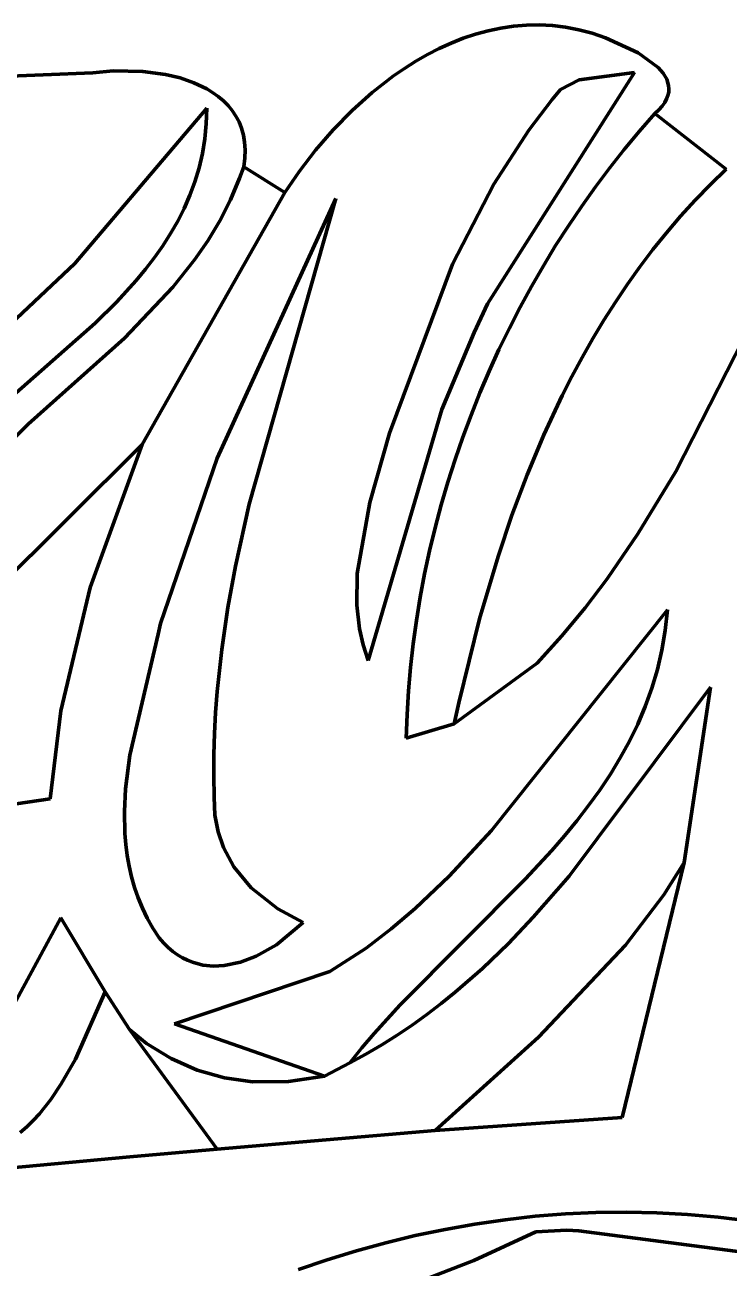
# Model space of a CAD drawing. Header units: millimetres. Extents: x 0.18 to 6.32, y 4.4 to 10.2.
# Drawn here: x 5.122 to 5.595, y 5.448 to 6.283 of the extents above; entities that cross this region are included whole.
import ezdxf

# ---------------------------------------------------------------- set-up
doc = ezdxf.new("R2010")
doc.units = ezdxf.units.MM
for name, color, linetype, lineweight in [('color#004f00ff', 7, 'CONTINUOUS', 100), ('color#86026eff', 7, 'CONTINUOUS', 100), ('color#b36001ff', 7, 'CONTINUOUS', 100), ('color#ba871eff', 7, 'CONTINUOUS', 100), ('color#fdfdfaff', 7, 'CONTINUOUS', 100)]:
    doc.layers.add(name, color=color, linetype=linetype, lineweight=lineweight)

msp = doc.modelspace()

# ---------------------------------------------------------------- linework, layer by layer
at = {"layer": 'color#004f00ff'}
for p, q in [((5.45001, 6.2821), (5.44144, 6.28083)), ((5.45867, 6.28282), (5.45001, 6.2821)), ((5.4674, 6.28297), (5.45867, 6.28282)), ((5.47619, 6.28251), (5.4674, 6.28297)), ((5.48503, 6.28143), (5.47619, 6.28251)), ((5.41629, 6.27395), (5.40813, 6.27072)), ((5.42457, 6.27673), (5.41629, 6.27395)), ((5.43295, 6.27903), (5.42457, 6.27673)), ((5.44144, 6.28083), (5.43295, 6.27903)), ((5.49392, 6.2797), (5.48503, 6.28143)), ((5.50284, 6.2773), (5.49392, 6.2797)), ((5.51179, 6.27419), (5.50284, 6.2773)), ((5.53374, 6.26411), (5.51179, 6.27419)), ((5.4001, 6.26706), (5.39221, 6.263)), ((5.40813, 6.27072), (5.4001, 6.26706)), ((5.38446, 6.25856), (5.37686, 6.25376)), ((5.39221, 6.263), (5.38446, 6.25856)), ((5.5473, 6.25426), (5.53374, 6.26411)), ((5.16726, 6.25078), (4.79145, 6.2359)), ((5.18112, 6.25209), (5.16726, 6.25078)), ((5.20106, 6.25173), (5.18112, 6.25209)), ((5.21619, 6.24965), (5.20106, 6.25173)), ((5.22598, 6.24728), (5.21619, 6.24965)), ((5.36943, 6.24864), (5.36217, 6.24321)), ((5.37686, 6.25376), (5.36943, 6.24864)), ((5.55061, 6.25048), (5.5473, 6.25426)), ((5.55301, 6.24648), (5.55061, 6.25048)), ((5.23528, 6.24408), (5.22598, 6.24728)), ((5.24389, 6.23997), (5.23528, 6.24408)), ((5.36217, 6.24321), (5.3551, 6.2375)), ((5.55431, 6.24225), (5.55301, 6.24648)), ((5.5545, 6.24005), (5.55431, 6.24225)), ((5.24787, 6.23757), (5.24389, 6.23997)), ((5.2516, 6.23492), (5.24787, 6.23757)), ((5.25506, 6.23202), (5.2516, 6.23492)), ((5.25821, 6.22885), (5.25506, 6.23202)), ((5.3551, 6.2375), (5.34153, 6.22534)), ((5.55163, 6.23077), (5.55294, 6.23316)), ((5.55294, 6.23316), (5.55384, 6.23551)), ((5.55384, 6.23551), (5.55435, 6.2378)), ((5.55435, 6.2378), (5.5545, 6.24005)), ((5.26104, 6.22543), (5.25821, 6.22885)), ((5.26351, 6.22173), (5.26104, 6.22543)), ((5.34153, 6.22534), (5.32881, 6.21236)), ((5.54503, 6.22332), (5.5477, 6.22585)), ((5.5477, 6.22585), (5.54989, 6.22833)), ((5.54989, 6.22833), (5.55163, 6.23077)), ((5.2656, 6.21775), (5.26351, 6.22173)), ((5.26729, 6.21348), (5.2656, 6.21775)), ((5.59301, 6.18591), (5.54503, 6.22332)), ((5.26854, 6.20892), (5.26729, 6.21348)), ((5.26933, 6.20406), (5.26854, 6.20892)), ((5.32881, 6.21236), (5.317, 6.19875)), ((5.26965, 6.19889), (5.26933, 6.20406)), ((5.26945, 6.1934), (5.26965, 6.19889)), ((5.317, 6.19875), (5.30618, 6.18471)), ((5.26872, 6.1876), (5.26945, 6.1934)), ((5.29642, 6.17044), (5.26872, 6.1876)), ((5.30618, 6.18471), (5.29642, 6.17044)), ((5.58241, 6.17568), (5.59301, 6.18591)), ((5.5722, 6.16517), (5.58241, 6.17568)), ((5.56236, 6.15439), (5.5722, 6.16517)), ((5.64808, 6.15775), (5.55918, 5.98282)), ((5.55289, 6.14334), (5.56236, 6.15439)), ((5.54378, 6.13204), (5.55289, 6.14334)), ((5.53502, 6.12049), (5.54378, 6.13204)), ((5.5266, 6.10872), (5.53502, 6.12049)), ((5.51851, 6.09673), (5.5266, 6.10872)), ((5.51075, 6.08453), (5.51851, 6.09673)), ((5.5033, 6.07213), (5.51075, 6.08453)), ((5.49616, 6.05954), (5.5033, 6.07213)), ((5.48931, 6.04678), (5.49616, 6.05954)), ((5.48276, 6.03385), (5.48931, 6.04678)), ((5.47048, 6.00754), (5.48276, 6.03385)), ((5.45926, 5.9807), (5.47048, 6.00754)), ((4.94752, 5.74948), (5.2006, 6.00098)), ((5.2006, 6.00098), (5.16546, 5.90498)), ((5.55918, 5.98282), (5.53365, 5.94105)), ((5.44902, 5.95342), (5.45926, 5.9807)), ((5.4397, 5.92577), (5.44902, 5.95342)), ((5.53365, 5.94105), (5.51288, 5.91082)), ((5.42728, 5.88382), (5.4397, 5.92577)), ((5.51288, 5.91082), (5.49811, 5.8913)), ((5.16546, 5.90498), (5.14582, 5.82217)), ((5.49811, 5.8913), (5.48252, 5.87236)), ((5.41327, 5.82743), (5.42728, 5.88382)), ((5.48252, 5.87236), (5.46604, 5.85405)), ((5.46604, 5.85405), (5.41017, 5.81333)), ((5.41017, 5.81333), (5.41327, 5.82743)), ((5.14582, 5.82217), (5.13861, 5.7629)), ((5.13861, 5.7629), (5.07963, 5.75415)), ((5.56476, 5.72009), (5.52301, 5.54872)), ((5.55096, 5.69852), (5.56476, 5.72009)), ((5.52533, 5.66464), (5.55096, 5.69852)), ((5.46688, 5.60287), (5.52533, 5.66464)), ((5.15563, 5.58798), (5.17574, 5.63333)), ((5.17574, 5.63333), (5.19197, 5.60784)), ((5.19197, 5.60784), (5.25084, 5.52755)), ((5.39738, 5.54006), (5.46688, 5.60287)), ((5.14618, 5.57141), (5.15563, 5.58798)), ((5.13915, 5.56102), (5.14618, 5.57141)), ((5.13147, 5.55136), (5.13915, 5.56102)), ((5.12309, 5.54264), (5.12737, 5.54687)), ((5.12737, 5.54687), (5.13147, 5.55136)), ((5.52301, 5.54872), (5.39738, 5.54006)), ((5.11862, 5.53869), (5.12309, 5.54264)), ((5.19212, 5.52242), (5.07479, 5.51135)), ((5.25084, 5.52755), (5.19212, 5.52242))]:
    msp.add_line(p, q, dxfattribs=at)
at = {"layer": 'color#86026eff'}
for p, q in [((5.5346, 6.2114), (5.54503, 6.22332)), ((5.54503, 6.22332), (5.59301, 6.18591)), ((5.52446, 6.19922), (5.5346, 6.2114)), ((5.51463, 6.18677), (5.52446, 6.19922)), ((5.26602, 6.17999), (5.26872, 6.1876)), ((5.26872, 6.1876), (5.29642, 6.17044)), ((5.5051, 6.17408), (5.51463, 6.18677)), ((5.59301, 6.18591), (5.58241, 6.17568)), ((5.25983, 6.16531), (5.26602, 6.17999)), ((5.49587, 6.16116), (5.5051, 6.17408)), ((5.58241, 6.17568), (5.5722, 6.16517)), ((5.29642, 6.17044), (5.2006, 6.00098)), ((5.25267, 6.15129), (5.25983, 6.16531)), ((5.5722, 6.16517), (5.56236, 6.15439)), ((5.48696, 6.148), (5.49587, 6.16116)), ((5.24461, 6.13788), (5.25267, 6.15129)), ((5.56236, 6.15439), (5.55289, 6.14334)), ((5.47837, 6.13462), (5.48696, 6.148)), ((5.55289, 6.14334), (5.54378, 6.13204)), ((5.23576, 6.12502), (5.24461, 6.13788)), ((5.4701, 6.12104), (5.47837, 6.13462)), ((5.54378, 6.13204), (5.53502, 6.12049)), ((5.22119, 6.10663), (5.23576, 6.12502)), ((5.46215, 6.10725), (5.4701, 6.12104)), ((5.53502, 6.12049), (5.5266, 6.10872)), ((5.18858, 6.07246), (5.22119, 6.10663)), ((5.45453, 6.09327), (5.46215, 6.10725)), ((5.5266, 6.10872), (5.51851, 6.09673)), ((5.44725, 6.07911), (5.45453, 6.09327)), ((5.51851, 6.09673), (5.51075, 6.08453)), ((5.51075, 6.08453), (5.5033, 6.07213)), ((5.4403, 6.06478), (5.44725, 6.07911)), ((5.12397, 6.01457), (5.18858, 6.07246)), ((5.5033, 6.07213), (5.49616, 6.05954)), ((5.4337, 6.05028), (5.4403, 6.06478)), ((5.49616, 6.05954), (5.48931, 6.04678)), ((5.42744, 6.03563), (5.4337, 6.05028)), ((5.48931, 6.04678), (5.48276, 6.03385)), ((5.42153, 6.02083), (5.42744, 6.03563)), ((5.48276, 6.03385), (5.47048, 6.00754)), ((5.41598, 6.0059), (5.42153, 6.02083)), ((4.91296, 5.80707), (5.12397, 6.01457)), ((5.47048, 6.00754), (5.45926, 5.9807)), ((5.2006, 6.00098), (4.94752, 5.74948)), ((5.41078, 5.99085), (5.41598, 6.0059)), ((5.40595, 5.97568), (5.41078, 5.99085)), ((5.40148, 5.9604), (5.40595, 5.97568)), ((5.45926, 5.9807), (5.44902, 5.95342)), ((5.39739, 5.94502), (5.40148, 5.9604)), ((5.44902, 5.95342), (5.4397, 5.92577)), ((5.39367, 5.92956), (5.39739, 5.94502)), ((5.39033, 5.91402), (5.39367, 5.92956)), ((5.4397, 5.92577), (5.42728, 5.88382)), ((5.38737, 5.8984), (5.39033, 5.91402)), ((5.3848, 5.88273), (5.38737, 5.8984)), ((5.38263, 5.86701), (5.3848, 5.88273)), ((5.42728, 5.88382), (5.41327, 5.82743)), ((5.38085, 5.85125), (5.38263, 5.86701)), ((5.37946, 5.83545), (5.38085, 5.85125)), ((5.37849, 5.81963), (5.37946, 5.83545)), ((5.48739, 5.7109), (5.58238, 5.83786)), ((5.58238, 5.83786), (5.56476, 5.72009)), ((5.41327, 5.82743), (5.41017, 5.81333)), ((5.37792, 5.8038), (5.37849, 5.81963)), ((5.41017, 5.81333), (5.37792, 5.8038)), ((5.56476, 5.72009), (5.55096, 5.69852)), ((5.46335, 5.68336), (5.48739, 5.7109)), ((5.55096, 5.69852), (5.52533, 5.66464)), ((5.11439, 5.625), (5.14587, 5.68292)), ((5.14587, 5.68292), (5.17574, 5.63333)), ((5.44658, 5.66578), (5.46335, 5.68336)), ((5.42912, 5.64895), (5.44658, 5.66578)), ((5.52533, 5.66464), (5.46688, 5.60287)), ((5.41091, 5.63299), (5.42912, 5.64895)), ((5.17574, 5.63333), (5.15563, 5.58798)), ((5.40149, 5.62537), (5.41091, 5.63299)), ((5.39184, 5.61801), (5.40149, 5.62537)), ((5.38197, 5.61092), (5.39184, 5.61801)), ((5.25084, 5.52755), (5.19197, 5.60784)), ((5.19197, 5.60784), (5.20349, 5.59853)), ((5.37186, 5.60412), (5.38197, 5.61092)), ((5.20349, 5.59853), (5.21996, 5.58835)), ((5.35088, 5.59142), (5.3615, 5.59761)), ((5.3615, 5.59761), (5.37186, 5.60412)), ((5.46688, 5.60287), (5.39738, 5.54006)), ((5.33998, 5.58556), (5.35088, 5.59142)), ((5.15563, 5.58798), (5.14618, 5.57141)), ((5.21996, 5.58835), (5.23748, 5.58071)), ((5.23748, 5.58071), (5.25581, 5.57556)), ((5.32306, 5.57662), (5.33998, 5.58556)), ((5.25581, 5.57556), (5.27473, 5.57287)), ((5.27473, 5.57287), (5.29885, 5.5729)), ((5.29885, 5.5729), (5.32306, 5.57662)), ((5.14618, 5.57141), (5.13915, 5.56102)), ((5.13915, 5.56102), (5.13147, 5.55136)), ((5.12737, 5.54687), (5.12309, 5.54264)), ((5.13147, 5.55136), (5.12737, 5.54687)), ((5.12309, 5.54264), (5.11862, 5.53869)), ((5.39738, 5.54006), (5.25084, 5.52755))]:
    msp.add_line(p, q, dxfattribs=at)
at = {"layer": 'color#b36001ff'}
for p, q in [((5.53133, 6.25097), (5.43251, 6.09556)), ((5.49409, 6.24596), (5.53133, 6.25097)), ((5.48169, 6.23952), (5.49409, 6.24596)), ((5.46041, 6.21221), (5.4761, 6.23292)), ((5.4761, 6.23292), (5.48169, 6.23952)), ((5.15519, 6.12273), (5.24386, 6.22705)), ((5.24386, 6.22705), (5.24356, 6.21655)), ((5.24356, 6.21655), (5.24259, 6.20636)), ((5.43694, 6.17596), (5.46041, 6.21221)), ((5.24259, 6.20636), (5.24097, 6.19647)), ((5.24097, 6.19647), (5.23875, 6.18687)), ((5.23875, 6.18687), (5.23594, 6.17754)), ((5.23594, 6.17754), (5.23259, 6.16847)), ((5.40905, 6.12223), (5.43694, 6.17596)), ((5.23259, 6.16847), (5.22873, 6.15965)), ((5.22873, 6.15965), (5.22439, 6.15107)), ((5.22439, 6.15107), (5.21959, 6.14271)), ((5.21959, 6.14271), (5.21438, 6.13457)), ((5.21438, 6.13457), (5.20879, 6.12662)), ((5.20879, 6.12662), (5.20284, 6.11886)), ((4.94888, 5.92817), (5.15519, 6.12273)), ((5.20284, 6.11886), (5.19658, 6.11128)), ((5.36671, 6.00873), (5.40905, 6.12223)), ((5.19658, 6.11128), (5.18322, 6.09658)), ((5.18322, 6.09658), (5.16897, 6.08243)), ((5.43251, 6.09556), (5.42357, 6.07617)), ((5.16897, 6.08243), (5.11583, 6.03578)), ((5.42357, 6.07617), (5.40197, 6.02456)), ((5.40197, 6.02456), (5.3523, 5.85596)), ((5.35354, 5.96203), (5.36671, 6.00873)), ((5.345, 5.91429), (5.35354, 5.96203)), ((5.34474, 5.893), (5.345, 5.91429)), ((5.34658, 5.87708), (5.34474, 5.893)), ((5.43532, 5.7417), (5.55345, 5.88994)), ((5.55345, 5.88994), (5.55199, 5.87613)), ((5.34894, 5.8665), (5.34658, 5.87708)), ((5.55199, 5.87613), (5.54973, 5.86275)), ((5.3523, 5.85596), (5.34894, 5.8665)), ((5.54973, 5.86275), (5.54672, 5.84979)), ((5.54672, 5.84979), (5.543, 5.83722)), ((5.543, 5.83722), (5.53861, 5.82502)), ((5.53861, 5.82502), (5.53359, 5.81316)), ((5.53359, 5.81316), (5.52798, 5.80164)), ((5.52798, 5.80164), (5.52183, 5.79041)), ((5.52183, 5.79041), (5.51518, 5.77947)), ((5.51518, 5.77947), (5.50806, 5.76879)), ((5.50806, 5.76879), (5.50052, 5.75835)), ((5.50052, 5.75835), (5.4926, 5.74812)), ((5.4926, 5.74812), (5.48435, 5.73808)), ((5.40673, 5.71094), (5.43532, 5.7417)), ((5.48435, 5.73808), (5.47579, 5.72821)), ((5.47579, 5.72821), (5.45796, 5.7089)), ((5.45796, 5.7089), (5.37393, 5.62457)), ((5.38387, 5.68926), (5.40673, 5.71094)), ((5.3678, 5.67561), (5.38387, 5.68926)), ((5.35098, 5.6627), (5.3678, 5.67561)), ((5.32672, 5.64696), (5.35098, 5.6627)), ((5.22218, 5.61166), (5.32672, 5.64696)), ((5.37393, 5.62457), (5.3564, 5.60535)), ((5.32306, 5.57662), (5.22218, 5.61166)), ((5.3564, 5.60535), (5.34803, 5.59554)), ((5.34803, 5.59554), (5.33998, 5.58556)), ((5.33998, 5.58556), (5.32306, 5.57662)), ((5.42414, 5.47719), (5.44436, 5.48012)), ((5.44436, 5.48012), (5.46466, 5.48241)), ((5.46466, 5.48241), (5.48504, 5.48403)), ((5.48504, 5.48403), (5.50547, 5.48499)), ((5.50547, 5.48499), (5.52594, 5.48527)), ((5.52594, 5.48527), (5.54645, 5.48485)), ((5.54645, 5.48485), (5.56697, 5.48372)), ((5.56697, 5.48372), (5.58749, 5.48188)), ((5.58749, 5.48188), (5.608, 5.47931)), ((5.38403, 5.46943), (5.40403, 5.47362)), ((5.40403, 5.47362), (5.42414, 5.47719)), ((5.46516, 5.47193), (5.42345, 5.45267)), ((5.48582, 5.4732), (5.46516, 5.47193)), ((5.49389, 5.47267), (5.48582, 5.4732)), ((5.67835, 5.44852), (5.49389, 5.47267)), ((5.34444, 5.45923), (5.36416, 5.46463)), ((5.36416, 5.46463), (5.38403, 5.46943)), ((5.32487, 5.45325), (5.34444, 5.45923)), ((5.30548, 5.44668), (5.32487, 5.45325)), ((5.42345, 5.45267), (5.30765, 5.40822))]:
    msp.add_line(p, q, dxfattribs=at)
at = {"layer": 'color#ba871eff'}
for p, q in [((5.44144, 6.28083), (5.45001, 6.2821)), ((5.45001, 6.2821), (5.45867, 6.28282)), ((5.45867, 6.28282), (5.4674, 6.28297)), ((5.4674, 6.28297), (5.47619, 6.28251)), ((5.47619, 6.28251), (5.48503, 6.28143)), ((5.40813, 6.27072), (5.41629, 6.27395)), ((5.41629, 6.27395), (5.42457, 6.27673)), ((5.42457, 6.27673), (5.43295, 6.27903)), ((5.43295, 6.27903), (5.44144, 6.28083)), ((5.48503, 6.28143), (5.49392, 6.2797)), ((5.49392, 6.2797), (5.50284, 6.2773)), ((5.50284, 6.2773), (5.51179, 6.27419)), ((5.51179, 6.27419), (5.53374, 6.26411)), ((5.39221, 6.263), (5.4001, 6.26706)), ((5.4001, 6.26706), (5.40813, 6.27072)), ((5.37686, 6.25376), (5.38446, 6.25856)), ((5.38446, 6.25856), (5.39221, 6.263)), ((5.53374, 6.26411), (5.5473, 6.25426)), ((4.79145, 6.2359), (5.16726, 6.25078)), ((5.16726, 6.25078), (5.18112, 6.25209)), ((5.18112, 6.25209), (5.20106, 6.25173)), ((5.20106, 6.25173), (5.21619, 6.24965)), ((5.21619, 6.24965), (5.22598, 6.24728)), ((5.36217, 6.24321), (5.36943, 6.24864)), ((5.36943, 6.24864), (5.37686, 6.25376)), ((5.43251, 6.09556), (5.53133, 6.25097)), ((5.53133, 6.25097), (5.49409, 6.24596)), ((5.5473, 6.25426), (5.55061, 6.25048)), ((5.55061, 6.25048), (5.55301, 6.24648)), ((5.22598, 6.24728), (5.23528, 6.24408)), ((5.23528, 6.24408), (5.24389, 6.23997)), ((5.3551, 6.2375), (5.36217, 6.24321)), ((5.49409, 6.24596), (5.48169, 6.23952)), ((5.55301, 6.24648), (5.55431, 6.24225)), ((5.55431, 6.24225), (5.5545, 6.24005)), ((5.24389, 6.23997), (5.24787, 6.23757)), ((5.24787, 6.23757), (5.2516, 6.23492)), ((5.2516, 6.23492), (5.25506, 6.23202)), ((5.25506, 6.23202), (5.25821, 6.22885)), ((5.34153, 6.22534), (5.3551, 6.2375)), ((5.4761, 6.23292), (5.46041, 6.21221)), ((5.48169, 6.23952), (5.4761, 6.23292)), ((5.55294, 6.23316), (5.55163, 6.23077)), ((5.55384, 6.23551), (5.55294, 6.23316)), ((5.55435, 6.2378), (5.55384, 6.23551)), ((5.5545, 6.24005), (5.55435, 6.2378)), ((5.24386, 6.22705), (5.15519, 6.12273)), ((5.24356, 6.21655), (5.24386, 6.22705)), ((5.25821, 6.22885), (5.26104, 6.22543)), ((5.26104, 6.22543), (5.26351, 6.22173)), ((5.32881, 6.21236), (5.34153, 6.22534)), ((5.5477, 6.22585), (5.54503, 6.22332)), ((5.54989, 6.22833), (5.5477, 6.22585)), ((5.55163, 6.23077), (5.54989, 6.22833)), ((5.24259, 6.20636), (5.24356, 6.21655)), ((5.26351, 6.22173), (5.2656, 6.21775)), ((5.2656, 6.21775), (5.26729, 6.21348)), ((5.54503, 6.22332), (5.5346, 6.2114)), ((5.26729, 6.21348), (5.26854, 6.20892)), ((5.26854, 6.20892), (5.26933, 6.20406)), ((5.317, 6.19875), (5.32881, 6.21236)), ((5.46041, 6.21221), (5.43694, 6.17596)), ((5.5346, 6.2114), (5.52446, 6.19922)), ((5.24097, 6.19647), (5.24259, 6.20636)), ((5.26933, 6.20406), (5.26965, 6.19889)), ((5.26965, 6.19889), (5.26945, 6.1934)), ((5.30618, 6.18471), (5.317, 6.19875)), ((5.52446, 6.19922), (5.51463, 6.18677)), ((5.23875, 6.18687), (5.24097, 6.19647)), ((5.26945, 6.1934), (5.26872, 6.1876)), ((5.23594, 6.17754), (5.23875, 6.18687)), ((5.26872, 6.1876), (5.26602, 6.17999)), ((5.29642, 6.17044), (5.30618, 6.18471)), ((5.51463, 6.18677), (5.5051, 6.17408)), ((5.23259, 6.16847), (5.23594, 6.17754)), ((5.26602, 6.17999), (5.25983, 6.16531)), ((5.43694, 6.17596), (5.40905, 6.12223)), ((5.5051, 6.17408), (5.49587, 6.16116)), ((5.2006, 6.00098), (5.29642, 6.17044)), ((5.22873, 6.15965), (5.23259, 6.16847)), ((5.33067, 6.1664), (5.25088, 5.99173)), ((5.25983, 6.16531), (5.25267, 6.15129)), ((5.27243, 5.96095), (5.33067, 6.1664)), ((5.22439, 6.15107), (5.22873, 6.15965)), ((5.49587, 6.16116), (5.48696, 6.148)), ((5.55918, 5.98282), (5.64808, 6.15775)), ((5.21959, 6.14271), (5.22439, 6.15107)), ((5.25267, 6.15129), (5.24461, 6.13788)), ((5.21438, 6.13457), (5.21959, 6.14271)), ((5.48696, 6.148), (5.47837, 6.13462)), ((5.20879, 6.12662), (5.21438, 6.13457)), ((5.24461, 6.13788), (5.23576, 6.12502)), ((5.47837, 6.13462), (5.4701, 6.12104)), ((5.20284, 6.11886), (5.20879, 6.12662)), ((5.23576, 6.12502), (5.22119, 6.10663)), ((5.15519, 6.12273), (4.94888, 5.92817)), ((5.19658, 6.11128), (5.20284, 6.11886)), ((5.40905, 6.12223), (5.36671, 6.00873)), ((5.4701, 6.12104), (5.46215, 6.10725)), ((5.18322, 6.09658), (5.19658, 6.11128)), ((5.22119, 6.10663), (5.18858, 6.07246)), ((5.46215, 6.10725), (5.45453, 6.09327)), ((5.16897, 6.08243), (5.18322, 6.09658)), ((5.42357, 6.07617), (5.43251, 6.09556)), ((5.45453, 6.09327), (5.44725, 6.07911)), ((5.11583, 6.03578), (5.16897, 6.08243)), ((5.40197, 6.02456), (5.42357, 6.07617)), ((5.44725, 6.07911), (5.4403, 6.06478)), ((5.18858, 6.07246), (5.12397, 6.01457)), ((5.4403, 6.06478), (5.4337, 6.05028)), ((5.4337, 6.05028), (5.42744, 6.03563)), ((5.42744, 6.03563), (5.42153, 6.02083)), ((5.3523, 5.85596), (5.40197, 6.02456)), ((5.42153, 6.02083), (5.41598, 6.0059)), ((5.12397, 6.01457), (4.91296, 5.80707)), ((5.36671, 6.00873), (5.35354, 5.96203)), ((5.16546, 5.90498), (5.2006, 6.00098)), ((5.41598, 6.0059), (5.41078, 5.99085)), ((5.25088, 5.99173), (5.21293, 5.88069)), ((5.41078, 5.99085), (5.40595, 5.97568)), ((5.53365, 5.94105), (5.55918, 5.98282)), ((5.40595, 5.97568), (5.40148, 5.9604)), ((5.26325, 5.9193), (5.27243, 5.96095)), ((5.35354, 5.96203), (5.345, 5.91429)), ((5.40148, 5.9604), (5.39739, 5.94502)), ((5.39739, 5.94502), (5.39367, 5.92956)), ((5.51288, 5.91082), (5.53365, 5.94105)), ((5.39367, 5.92956), (5.39033, 5.91402)), ((5.25813, 5.89138), (5.26325, 5.9193)), ((5.345, 5.91429), (5.34474, 5.893)), ((5.39033, 5.91402), (5.38737, 5.8984)), ((5.49811, 5.8913), (5.51288, 5.91082)), ((5.14582, 5.82217), (5.16546, 5.90498)), ((5.38737, 5.8984), (5.3848, 5.88273)), ((5.25397, 5.86334), (5.25813, 5.89138)), ((5.34474, 5.893), (5.34658, 5.87708)), ((5.55345, 5.88994), (5.43532, 5.7417)), ((5.48252, 5.87236), (5.49811, 5.8913)), ((5.55199, 5.87613), (5.55345, 5.88994)), ((5.3848, 5.88273), (5.38263, 5.86701)), ((5.21115, 5.87366), (5.19223, 5.79225)), ((5.21293, 5.88069), (5.21115, 5.87366)), ((5.34658, 5.87708), (5.34894, 5.8665)), ((5.54973, 5.86275), (5.55199, 5.87613)), ((5.34894, 5.8665), (5.3523, 5.85596)), ((5.38263, 5.86701), (5.38085, 5.85125)), ((5.46604, 5.85405), (5.48252, 5.87236)), ((5.25091, 5.83516), (5.25397, 5.86334)), ((5.54672, 5.84979), (5.54973, 5.86275)), ((5.38085, 5.85125), (5.37946, 5.83545)), ((5.41017, 5.81333), (5.46604, 5.85405)), ((5.543, 5.83722), (5.54672, 5.84979)), ((5.24982, 5.82102), (5.25091, 5.83516)), ((5.37946, 5.83545), (5.37849, 5.81963)), ((5.58238, 5.83786), (5.48739, 5.7109)), ((5.53861, 5.82502), (5.543, 5.83722)), ((5.56476, 5.72009), (5.58238, 5.83786)), ((5.53359, 5.81316), (5.53861, 5.82502)), ((5.13861, 5.7629), (5.14582, 5.82217)), ((5.24906, 5.80684), (5.24982, 5.82102)), ((5.37849, 5.81963), (5.37792, 5.8038)), ((5.24864, 5.79262), (5.24906, 5.80684)), ((5.37792, 5.8038), (5.41017, 5.81333)), ((5.52798, 5.80164), (5.53359, 5.81316)), ((5.52183, 5.79041), (5.52798, 5.80164)), ((5.19223, 5.79225), (5.1894, 5.76955)), ((5.24858, 5.77835), (5.24864, 5.79262)), ((5.51518, 5.77947), (5.52183, 5.79041)), ((5.24888, 5.76405), (5.24858, 5.77835)), ((5.50806, 5.76879), (5.51518, 5.77947)), ((5.1894, 5.76955), (5.18861, 5.75451)), ((5.24936, 5.75203), (5.24888, 5.76405)), ((5.50052, 5.75835), (5.50806, 5.76879)), ((5.07963, 5.75415), (5.13861, 5.7629)), ((5.4926, 5.74812), (5.50052, 5.75835)), ((5.18861, 5.75451), (5.18889, 5.73961)), ((5.25148, 5.74074), (5.24936, 5.75203)), ((5.48435, 5.73808), (5.4926, 5.74812)), ((5.18889, 5.73961), (5.18948, 5.73224)), ((5.25511, 5.73018), (5.25148, 5.74074)), ((5.43532, 5.7417), (5.40673, 5.71094)), ((5.18948, 5.73224), (5.1904, 5.72493)), ((5.47579, 5.72821), (5.48435, 5.73808)), ((5.1904, 5.72493), (5.19167, 5.71769)), ((5.26209, 5.71727), (5.25511, 5.73018)), ((5.45796, 5.7089), (5.47579, 5.72821)), ((5.19167, 5.71769), (5.1933, 5.71052)), ((5.27384, 5.70309), (5.26209, 5.71727)), ((5.52301, 5.54872), (5.56476, 5.72009)), ((5.1933, 5.71052), (5.19533, 5.70344)), ((5.37393, 5.62457), (5.45796, 5.7089)), ((5.40673, 5.71094), (5.38387, 5.68926)), ((5.48739, 5.7109), (5.46335, 5.68336)), ((5.19533, 5.70344), (5.19776, 5.69645)), ((5.2916, 5.68904), (5.27384, 5.70309)), ((5.19776, 5.69645), (5.20063, 5.68956)), ((5.20063, 5.68956), (5.20394, 5.68278)), ((5.30878, 5.6799), (5.2916, 5.68904)), ((5.38387, 5.68926), (5.3678, 5.67561)), ((5.14587, 5.68292), (5.11439, 5.625)), ((5.17574, 5.63333), (5.14587, 5.68292)), ((5.20394, 5.68278), (5.20772, 5.67611)), ((5.46335, 5.68336), (5.44658, 5.66578)), ((5.20772, 5.67611), (5.212, 5.66957)), ((5.29079, 5.66485), (5.30878, 5.6799)), ((5.3678, 5.67561), (5.35098, 5.6627)), ((5.212, 5.66957), (5.21492, 5.66616)), ((5.21492, 5.66616), (5.21794, 5.66312)), ((5.27719, 5.65715), (5.29079, 5.66485)), ((5.44658, 5.66578), (5.42912, 5.64895)), ((5.21794, 5.66312), (5.22106, 5.66044)), ((5.22106, 5.66044), (5.22427, 5.65811)), ((5.22427, 5.65811), (5.22755, 5.65611)), ((5.22755, 5.65611), (5.2309, 5.65444)), ((5.26651, 5.6531), (5.27719, 5.65715)), ((5.35098, 5.6627), (5.32672, 5.64696)), ((5.2309, 5.65444), (5.23432, 5.65308)), ((5.23432, 5.65308), (5.2413, 5.65125)), ((5.2413, 5.65125), (5.24843, 5.65055)), ((5.24843, 5.65055), (5.25565, 5.65087)), ((5.25565, 5.65087), (5.26651, 5.6531)), ((5.42912, 5.64895), (5.41091, 5.63299)), ((5.32672, 5.64696), (5.22218, 5.61166)), ((5.19197, 5.60784), (5.17574, 5.63333)), ((5.41091, 5.63299), (5.40149, 5.62537)), ((5.3564, 5.60535), (5.37393, 5.62457)), ((5.40149, 5.62537), (5.39184, 5.61801)), ((5.39184, 5.61801), (5.38197, 5.61092)), ((5.20349, 5.59853), (5.19197, 5.60784)), ((5.22218, 5.61166), (5.32306, 5.57662)), ((5.34803, 5.59554), (5.3564, 5.60535)), ((5.38197, 5.61092), (5.37186, 5.60412)), ((5.21996, 5.58835), (5.20349, 5.59853)), ((5.3615, 5.59761), (5.35088, 5.59142)), ((5.37186, 5.60412), (5.3615, 5.59761)), ((5.33998, 5.58556), (5.34803, 5.59554)), ((5.35088, 5.59142), (5.33998, 5.58556)), ((5.23748, 5.58071), (5.21996, 5.58835)), ((5.25581, 5.57556), (5.23748, 5.58071)), ((5.27473, 5.57287), (5.25581, 5.57556)), ((5.29885, 5.5729), (5.27473, 5.57287)), ((5.32306, 5.57662), (5.29885, 5.5729)), ((5.39738, 5.54006), (5.52301, 5.54872)), ((5.25084, 5.52755), (5.39738, 5.54006)), ((5.07479, 5.51135), (5.19212, 5.52242)), ((5.19212, 5.52242), (5.25084, 5.52755)), ((5.44436, 5.48012), (5.42414, 5.47719)), ((5.46466, 5.48241), (5.44436, 5.48012)), ((5.48504, 5.48403), (5.46466, 5.48241)), ((5.50547, 5.48499), (5.48504, 5.48403)), ((5.52594, 5.48527), (5.50547, 5.48499)), ((5.54645, 5.48485), (5.52594, 5.48527)), ((5.56697, 5.48372), (5.54645, 5.48485)), ((5.58749, 5.48188), (5.56697, 5.48372)), ((5.608, 5.47931), (5.58749, 5.48188)), ((5.40403, 5.47362), (5.38403, 5.46943)), ((5.42414, 5.47719), (5.40403, 5.47362)), ((5.42345, 5.45267), (5.46516, 5.47193)), ((5.46516, 5.47193), (5.48582, 5.4732)), ((5.48582, 5.4732), (5.49389, 5.47267)), ((5.49389, 5.47267), (5.67835, 5.44852)), ((5.36416, 5.46463), (5.34444, 5.45923)), ((5.38403, 5.46943), (5.36416, 5.46463)), ((5.34444, 5.45923), (5.32487, 5.45325)), ((5.32487, 5.45325), (5.30548, 5.44668)), ((5.30765, 5.40822), (5.42345, 5.45267))]:
    msp.add_line(p, q, dxfattribs=at)
at = {"layer": 'color#fdfdfaff'}
for p, q in [((5.25088, 5.99173), (5.33067, 6.1664)), ((5.33067, 6.1664), (5.27243, 5.96095)), ((5.21293, 5.88069), (5.25088, 5.99173)), ((5.27243, 5.96095), (5.26325, 5.9193)), ((5.26325, 5.9193), (5.25813, 5.89138)), ((5.25813, 5.89138), (5.25397, 5.86334)), ((5.19223, 5.79225), (5.21115, 5.87366)), ((5.21115, 5.87366), (5.21293, 5.88069)), ((5.25397, 5.86334), (5.25091, 5.83516)), ((5.25091, 5.83516), (5.24982, 5.82102)), ((5.24982, 5.82102), (5.24906, 5.80684)), ((5.24906, 5.80684), (5.24864, 5.79262)), ((5.1894, 5.76955), (5.19223, 5.79225)), ((5.24864, 5.79262), (5.24858, 5.77835)), ((5.24858, 5.77835), (5.24888, 5.76405)), ((5.18861, 5.75451), (5.1894, 5.76955)), ((5.24888, 5.76405), (5.24936, 5.75203)), ((5.18889, 5.73961), (5.18861, 5.75451)), ((5.24936, 5.75203), (5.25148, 5.74074)), ((5.18948, 5.73224), (5.18889, 5.73961)), ((5.25148, 5.74074), (5.25511, 5.73018)), ((5.1904, 5.72493), (5.18948, 5.73224)), ((5.19167, 5.71769), (5.1904, 5.72493)), ((5.25511, 5.73018), (5.26209, 5.71727)), ((5.1933, 5.71052), (5.19167, 5.71769)), ((5.26209, 5.71727), (5.27384, 5.70309)), ((5.19533, 5.70344), (5.1933, 5.71052)), ((5.19776, 5.69645), (5.19533, 5.70344)), ((5.27384, 5.70309), (5.2916, 5.68904)), ((5.20063, 5.68956), (5.19776, 5.69645)), ((5.20394, 5.68278), (5.20063, 5.68956)), ((5.2916, 5.68904), (5.30878, 5.6799)), ((5.20772, 5.67611), (5.20394, 5.68278)), ((5.212, 5.66957), (5.20772, 5.67611)), ((5.30878, 5.6799), (5.29079, 5.66485)), ((5.21492, 5.66616), (5.212, 5.66957)), ((5.21794, 5.66312), (5.21492, 5.66616)), ((5.29079, 5.66485), (5.27719, 5.65715)), ((5.22106, 5.66044), (5.21794, 5.66312)), ((5.22427, 5.65811), (5.22106, 5.66044)), ((5.22755, 5.65611), (5.22427, 5.65811)), ((5.2309, 5.65444), (5.22755, 5.65611)), ((5.27719, 5.65715), (5.26651, 5.6531)), ((5.23432, 5.65308), (5.2309, 5.65444)), ((5.2413, 5.65125), (5.23432, 5.65308)), ((5.24843, 5.65055), (5.2413, 5.65125)), ((5.25565, 5.65087), (5.24843, 5.65055)), ((5.26651, 5.6531), (5.25565, 5.65087))]:
    msp.add_line(p, q, dxfattribs=at)

doc.saveas('drawing.dxf')
